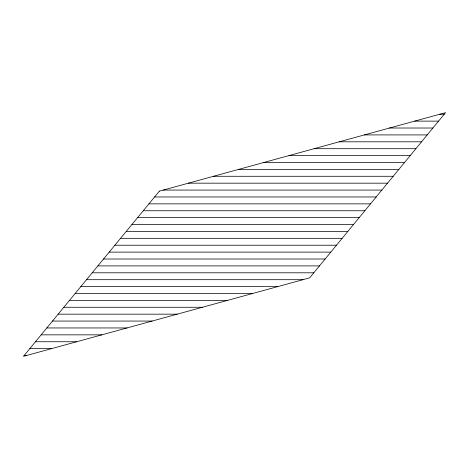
<?xml version="1.0" encoding="UTF-8"?>
<svg xmlns="http://www.w3.org/2000/svg" width="469" height="469" viewBox="0 0 469 469"><rect width="100%" height="100%" fill="white"/><g stroke="black" fill="none" stroke-linecap="round" stroke-linejoin="round"><path stroke-width="0.7" d="M439.793 114.231L444.249 114.231M414.655 121.125L438.579 121.125M389.516 128.019L432.905 128.019M364.372 134.914L427.236 134.914M339.234 141.808L421.561 141.808M314.095 148.702L415.892 148.702M288.957 155.597L410.217 155.597M263.818 162.491L404.548 162.491M238.674 169.385L398.873 169.385M213.536 176.28L393.204 176.28M188.397 183.174L387.529 183.174M163.259 190.068L381.86 190.068M154.582 196.962L376.185 196.962M148.913 203.857L370.51 203.857M143.238 210.751L364.841 210.751M137.569 217.645L359.166 217.645M131.895 224.54L353.497 224.54M126.22 231.434L347.822 231.434M120.551 238.328L342.153 238.328M114.876 245.223L336.478 245.223M109.207 252.117L330.809 252.117M103.532 259.011L325.134 259.011M97.863 265.905L319.465 265.905M92.188 272.8L313.79 272.8M86.519 279.694L302.968 279.694M80.844 286.588L277.83 286.588M75.175 293.483L252.691 293.483M69.5 300.377L227.547 300.377M63.831 307.271L202.409 307.271M58.156 314.166L177.27 314.166M52.481 321.06L152.132 321.06M46.812 327.954L126.988 327.954M41.137 334.848L101.849 334.848M35.468 341.743L76.711 341.743M29.793 348.637L51.572 348.637M24.124 355.531L26.434 355.531M159.384 191.129L23.45 356.346L309.616 277.871L445.55 112.654L159.384 191.129"/></g></svg>
